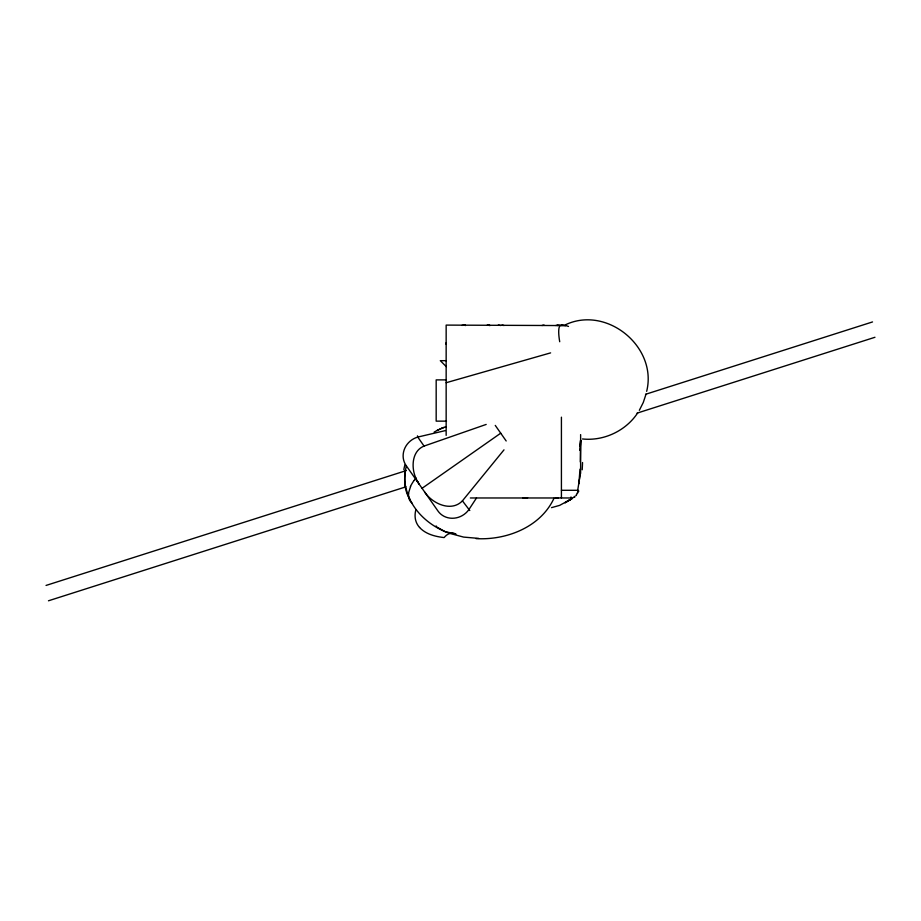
<?xml version="1.0" encoding="UTF-8"?>
<svg xmlns="http://www.w3.org/2000/svg" width="921" height="921" viewBox="0 0 921 921"><rect width="100%" height="100%" fill="white"/><g stroke="black" fill="none" stroke-linecap="round" stroke-linejoin="round"><path stroke-width="1.38" d="M579.804 446.351L580.621 440.353L580.322 461.974M580.011 469.169L579.09 480.877M578.768 483.571L577.697 490.294L578.376 490.72M408.348 493.587L410.593 486.484M646.669 391.333C657.709 346.964 606.893 305.242 565.517 324.745M405.562 469.848C403.847 479.392 404.319 489.868 409.292 498.411M646.012 394.188L643.272 402.5L639.335 410.317M554.016 498.226C540.639 527.18 506.377 540.385 476.019 538.624M576.569 494.738L575.775 495.832M476.491 497.985L468.731 509.843A19.214 17.752 -35 0 1 437.993 511.051L406.126 465.542A19.214 17.752 -35 0 1 417.766 437.072L417.478 435.84M637.769 412.792C625.969 430.798 603.865 441.251 582.463 438.96M414.335 480.302L415.509 478.736M424.765 492.159C432.329 503.626 451.405 512.433 462.423 500.84L503.994 449.862M422.06 488.303L500.725 433.192M571.319 499.021L559.68 505.364L551.518 507.644M571.4 498.986L564.999 502.739L566.254 502.026M565.367 502.544L571.918 498.698M567.232 501.45L572.079 498.606M437.038 430.464L441.677 428.323M578.215 491.733L578.319 491.676A5.848 1.75 42.1 0 0 578.457 491.584L578.607 491.25A5.181 1.439 -9.4 0 0 578.549 491.089M446.155 426.607L443.358 427.643A74.728 72.137 89.7 0 0 434.136 432.11M486.184 424.431L424.063 446.075C411.848 450.945 411.077 467.442 415.797 477.953M46.05 585.434L406.276 470.585M645.529 394.315L872.532 321.936M48.468 600.791L405.977 486.806M637.067 413.126L874.95 337.282M446.155 382.722L550.608 352.881M445.35 430.602L417.766 437.072L424.063 446.075M523.934 497.847L522.99 497.973A57.632 57.632 0 0 0 527.618 497.789M446.213 344.304L446.155 344.304A19.214 19.214 0 0 1 446.236 342.577M446.155 360.675L440.319 360.675L446.225 366.593M446.155 379.889L436.174 379.889L436.174 421.139L446.501 421.139M579.885 473.279L580.621 473.279L580.621 434.597M561.419 490.294L577.697 490.294M470.343 497.973L570.997 497.973L570.997 496.937M478.598 538.382L463.597 537.093L448.895 533.144M565.678 325.574L446.155 325.101L446.155 435.368M565.413 325.516L561.419 325.412M447.698 532.66C428.38 525.384 411.169 509.601 406.253 489.051M469.791 510.533L462.423 500.84M437.832 527.606L444.889 531.544L455.941 534.076A19.214 12.042 -84 0 0 444.118 537.576C435.288 536.586 425.801 534.238 419.562 527.457M561.798 325.481L561.419 325.101A19.214 19.214 0 0 1 568.487 326.448M436.082 525.96L436.922 526.812M410.444 500.057L409.661 498.986M495.268 425.41L506.182 440.986M418.652 483.398L419.354 484.434L417.144 480.808M418.353 482.926L416.534 479.611M574.324 496.315L574.716 497.075M416.43 479.381L415.636 477.573M578.595 491.089L578.572 490.997A5.25 1.324 2.5 0 0 578.434 490.72M561.419 417.178L561.419 497.973M555.927 497.904L555.927 497.973A24.211 22.806 -48.1 0 0 558.425 497.708M465.37 325.574L465.37 325.101A19.214 19.214 0 0 0 461.87 325.412M410.421 486.53A58.656 23.462 -29.6 0 1 414.139 480.348M411.848 502.843A55.824 21.931 -30.3 0 1 408.671 493.449M415.785 510.084A56.642 30.554 -25 0 0 415.486 519.502A59.094 31.878 -25 0 0 419.562 527.457M441.689 428.369A83.592 80.588 -87.3 0 1 444.037 427.425M406.403 465.876A47.029 45.751 78.2 0 0 405.205 471.989A44.784 43.322 80.6 0 0 404.998 475.317M406.08 489.097A46.534 44.876 81.2 0 1 404.837 475.305M403.847 469.606A39.143 31.59 -76.4 0 1 404.941 464.794M580.621 440.353A57.632 57.632 0 0 1 579.77 450.265M559.715 341.737A24.211 5.411 75.2 0 1 561.488 325.447M580.38 473.29A24.211 22.806 -48.1 0 1 578.607 481.982M578.031 490.294A8.07 6.608 -89.7 0 1 577.548 493.299M574.635 496.926A7.748 6.919 -81.1 0 1 570.997 497.996M579.367 480.958A130.298 103.164 76.8 0 1 579.044 483.663M582.533 462.515A244.468 160.726 82.6 0 1 582.199 469.791M577.122 493.103A7.69 6.435 86 0 1 576.477 494.623M555.87 325.527A7.679 6.389 -90 0 1 557.999 325.101M542.02 325.527A7.679 6.389 -90 0 1 544.138 325.101M498.284 325.101A7.679 6.884 -90 0 1 500.575 325.527M487.221 325.101A7.679 6.884 -90 0 1 489.5 325.527M487.992 325.101A7.679 6.389 -90 0 1 490.122 325.527M501.853 325.101A7.679 6.389 -90 0 1 503.971 325.527M557.309 325.55A7.99 7.99 0 0 1 559.956 325.09"/></g></svg>
